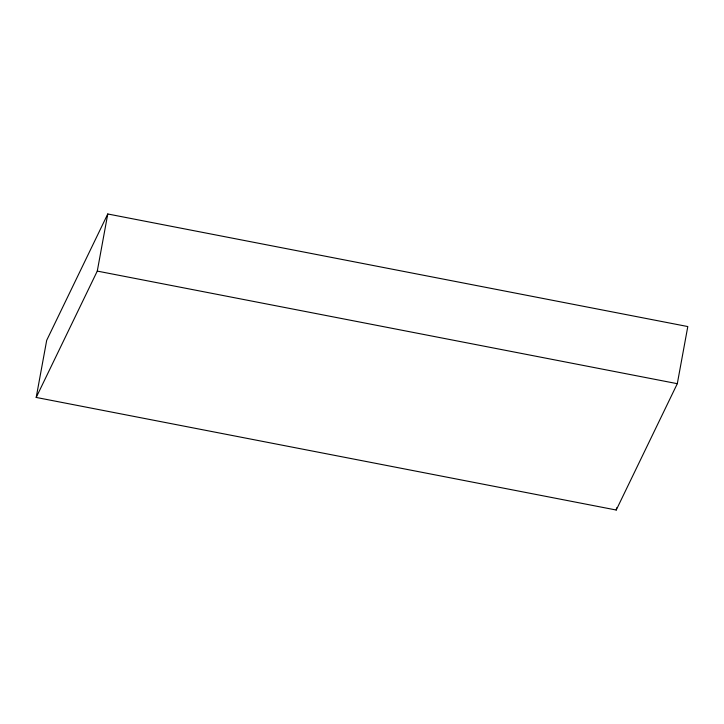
<?xml version="1.0" encoding="UTF-8"?>
<svg xmlns="http://www.w3.org/2000/svg" width="724" height="724" viewBox="0 0 724 724"><rect width="100%" height="100%" fill="white"/><g stroke="black" fill="none" stroke-linecap="round" stroke-linejoin="round"><path stroke-width="1.09" d="M36.2 397.44L46.698 340.316L107.767 213.978L687.8 326.56L677.302 383.684L616.233 510.022L36.2 397.44L97.278 271.093L107.767 213.978M616.233 510.022L616.631 507.823M97.278 271.093L677.302 383.684"/></g></svg>
